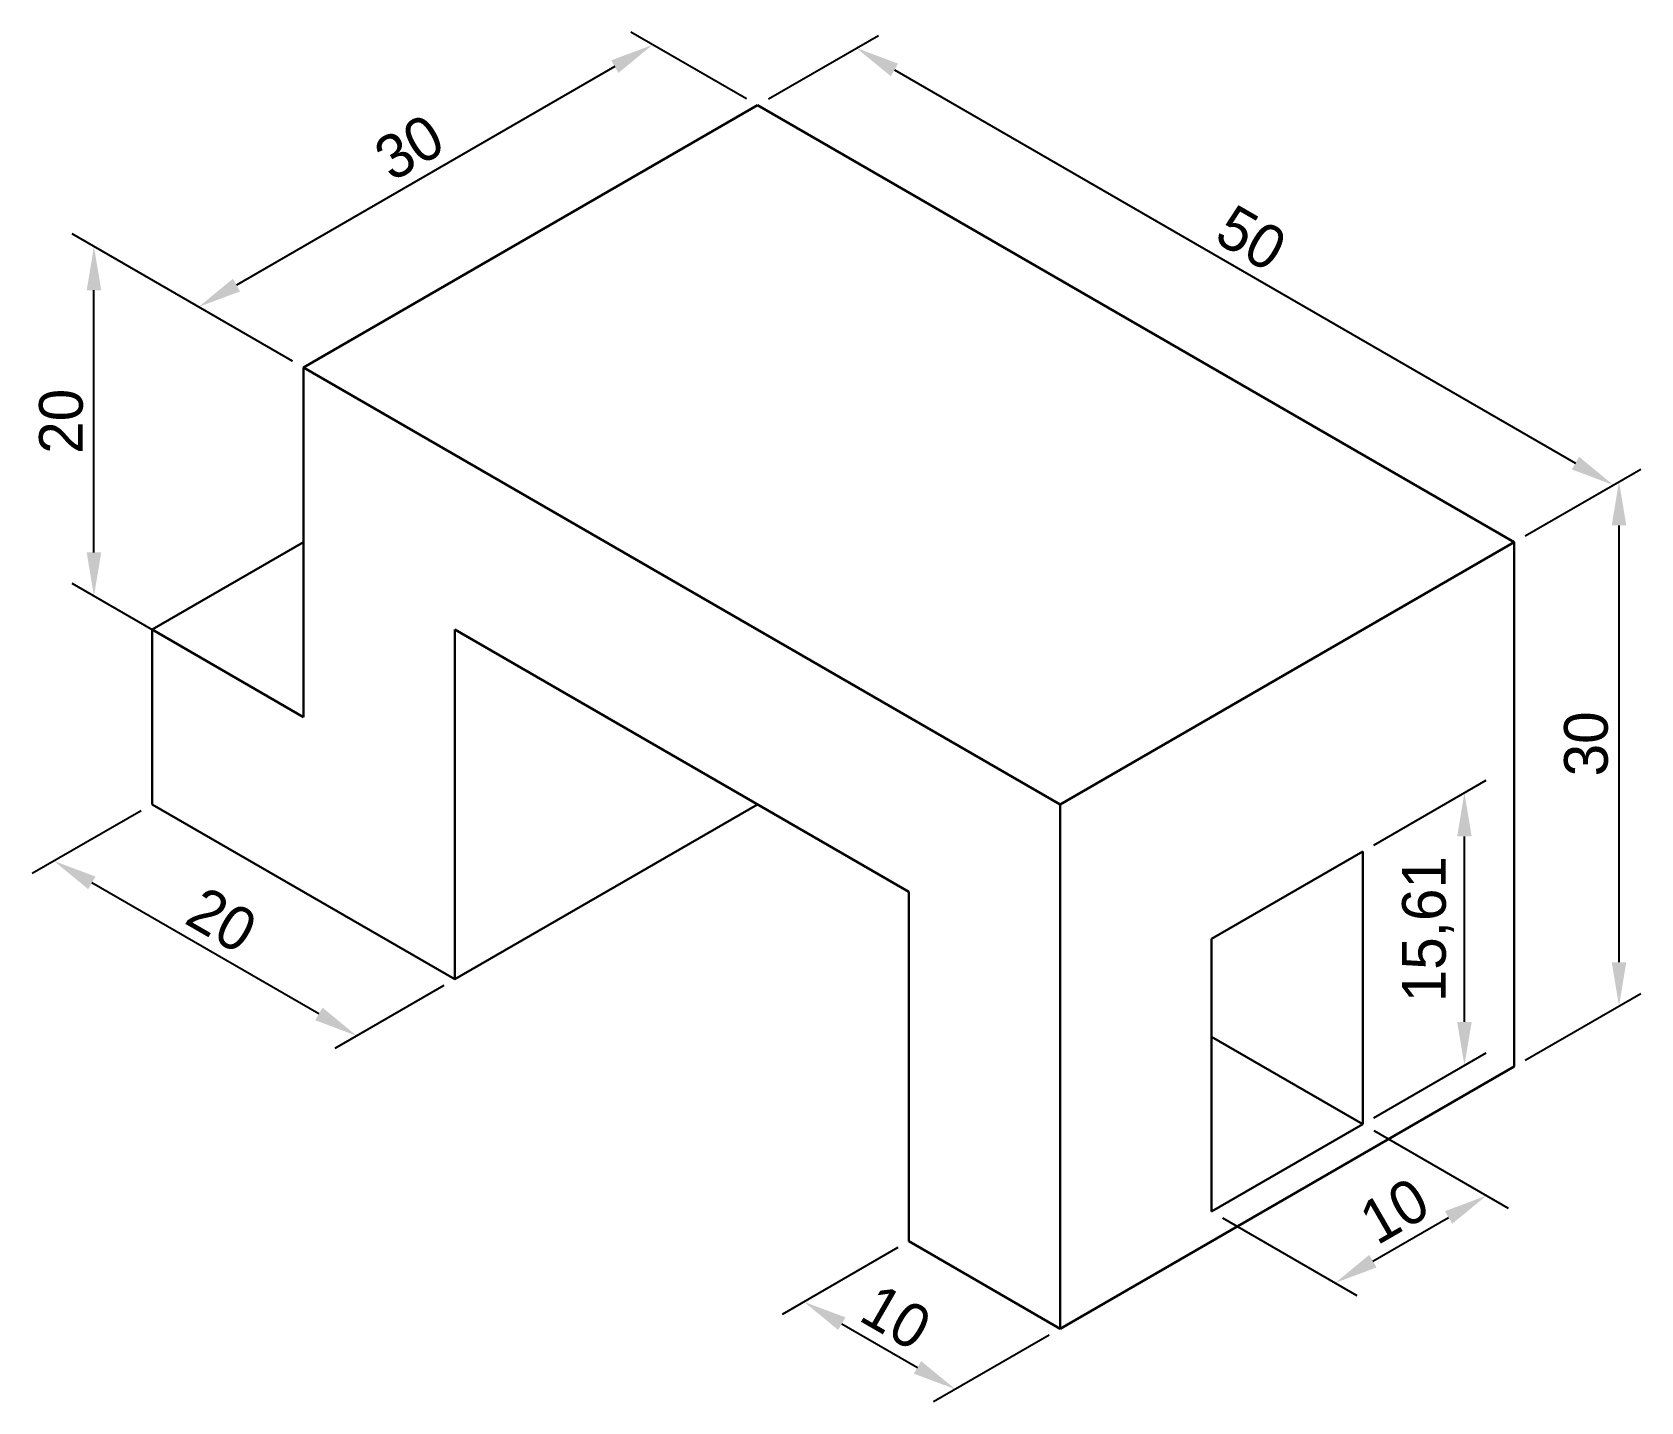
# Model space of a CAD drawing. Header units: millimetres. Extents: x -6.9 to 85.2, y -34.2 to 44.2.
import ezdxf

# ---------------------------------------------------------------- set-up
doc = ezdxf.new("R2010")
doc.units = ezdxf.units.MM
doc.layers.add('Layer1', color=7, linetype='Continuous', lineweight=30)
doc.layers.add('Layer2', color=5, linetype='Continuous')
doc.dimstyles.new('ISO-25', dxfattribs={"dimtxt": 2.5, "dimasz": 2.5, "dimexe": 1.25, "dimexo": 0.625, "dimtad": 1, "dimtxsty": 'Standard', "dimcen": 2.5, "dimadec": 0, "dimazin": 0, "dimtfac": 1, "dimtmove": 0, "dimatfit": 3, "dimfxl": 0, "dimarcsym": 0})

# ---------------------------------------------------------------- blocks, each defined once
blk = doc.blocks.new('*D2')
at = {"layer": 'Defpoints', "color": 0}
for p in [(77.942, 15), (83.942, -11.536), (77.942, -15)]:
    blk.add_point(p, dxfattribs=at)
at = {"layer": 'Layer2', "color": 0, "lineweight": -2}
for p, q in [((78.567, 15.361), (85.192, 19.186)), ((83.942, 15.964), (83.942, -9.036)), ((78.567, -14.639), (85.192, -10.814))]:
    blk.add_line(p, q, dxfattribs=at)
at = {"layer": 'Layer2', "color": 0}
for points in [[(83.526, 15.964), (84.359, 15.964), (83.942, 18.464)], [(83.526, -9.036), (84.359, -9.036), (83.942, -11.536)]]:
    blk.add_solid(points, dxfattribs=at)
at = {"layer": 'Layer2', "color": 0, "insert": (82.067, 3.464), "char_height": 2.5, "attachment_point": 5, "rotation": 90}
blk.add_mtext('30', dxfattribs=at)
blk = doc.blocks.new('*D3')
at = {"layer": 'Defpoints', "color": 0}
for p in [(43.301, -25), (51.962, -30), (45.965, -33.462)]:
    blk.add_point(p, dxfattribs=at)
at = {"layer": 'Layer2', "color": 0, "lineweight": -2}
for p, q in [((42.676, -25.361), (36.055, -29.184)), ((39.47, -29.712), (43.8, -32.212)), ((51.337, -30.361), (44.715, -34.184))]:
    blk.add_line(p, q, dxfattribs=at)
at = {"layer": 'Layer2', "color": 0}
for points in [[(39.678, -29.351), (39.262, -30.073), (37.305, -28.462)], [(44.008, -31.851), (43.592, -32.573), (45.965, -33.462)]]:
    blk.add_solid(points, dxfattribs=at)
at = {"layer": 'Layer2', "color": 0, "insert": (42.573, -29.338), "char_height": 2.5, "attachment_point": 5, "rotation": 330}
blk.add_mtext('10', dxfattribs=at)
blk = doc.blocks.new('*D5')
at = {"layer": 'Defpoints', "color": 0}
for p in [(0, 0), (-5.613, -3.24), (17.321, -10)]:
    blk.add_point(p, dxfattribs=at)
at = {"layer": 'Layer2', "color": 0, "lineweight": -2}
for p, q in [((-0.625, -0.361), (-6.863, -3.962)), ((9.543, -11.99), (-3.448, -4.49)), ((16.696, -10.361), (10.458, -13.962))]:
    blk.add_line(p, q, dxfattribs=at)
at = {"layer": 'Layer2', "color": 0}
for points in [[(-3.239, -4.13), (-3.656, -4.851), (-5.613, -3.24)], [(9.751, -11.63), (9.335, -12.351), (11.708, -13.24)]]:
    blk.add_solid(points, dxfattribs=at)
at = {"layer": 'Layer2', "color": 0, "insert": (3.985, -6.617), "char_height": 2.5, "attachment_point": 5, "rotation": 330}
blk.add_mtext('20', dxfattribs=at)
blk = doc.blocks.new('*D6')
at = {"layer": 'Defpoints', "color": 0}
for p in [(69.282, -18.299), (76.358, -22.385), (60.622, -23.299)]:
    blk.add_point(p, dxfattribs=at)
at = {"layer": 'Layer2', "color": 0, "lineweight": -2}
for p, q in [((69.907, -18.66), (77.608, -23.106)), ((61.247, -23.66), (68.948, -28.106)), ((69.863, -26.135), (74.193, -23.635))]:
    blk.add_line(p, q, dxfattribs=at)
at = {"layer": 'Layer2', "color": 0}
for points in [[(73.985, -23.274), (74.401, -23.995), (76.358, -22.385)], [(69.655, -25.774), (70.071, -26.495), (67.698, -27.385)]]:
    blk.add_solid(points, dxfattribs=at)
at = {"layer": 'Layer2', "color": 0, "insert": (71.09, -23.261), "char_height": 2.5, "attachment_point": 5, "rotation": 30.00001}
blk.add_mtext('10', dxfattribs=at)
blk = doc.blocks.new('*D7')
at = {"layer": 'Defpoints', "color": 0}
for p in [(75.096, 0.664), (69.282, -2.693), (69.282, -18.299)]:
    blk.add_point(p, dxfattribs=at)
at = {"layer": 'Layer2', "color": 0, "lineweight": -2}
for p, q in [((69.907, -2.332), (76.346, 1.385)), ((75.096, -12.442), (75.096, -1.836)), ((69.907, -17.938), (76.346, -14.221))]:
    blk.add_line(p, q, dxfattribs=at)
at = {"layer": 'Layer2', "color": 0}
for points in [[(74.68, -1.836), (75.513, -1.836), (75.096, 0.664)], [(74.68, -12.442), (75.513, -12.442), (75.096, -14.942)]]:
    blk.add_solid(points, dxfattribs=at)
at = {"layer": 'Layer2', "color": 0, "insert": (73.013, -7.139), "char_height": 2.5, "attachment_point": 5, "rotation": 90}
blk.add_mtext('15,61', dxfattribs=at)
blk = doc.blocks.new('*D8')
at = {"layer": 'Defpoints', "color": 0}
for p in [(34.641, 40), (2.663, 28.463), (8.66, 25)]:
    blk.add_point(p, dxfattribs=at)
at = {"layer": 'Layer2', "color": 0, "lineweight": -2}
for p, q in [((34.016, 40.361), (27.394, 44.184)), ((26.479, 42.213), (4.828, 29.713)), ((8.035, 25.361), (1.413, 29.184))]:
    blk.add_line(p, q, dxfattribs=at)
at = {"layer": 'Layer2', "color": 0}
for points in [[(26.27, 42.573), (26.687, 41.852), (28.644, 43.463)], [(4.62, 30.073), (5.036, 29.352), (2.663, 28.463)]]:
    blk.add_solid(points, dxfattribs=at)
at = {"layer": 'Layer2', "color": 0, "insert": (14.716, 37.586), "char_height": 2.5, "attachment_point": 5, "rotation": 30}
blk.add_mtext('30', dxfattribs=at)
blk = doc.blocks.new('*D9')
at = {"layer": 'Defpoints', "color": 0}
for p in [(34.641, 40), (83.616, 18.275), (77.942, 15)]:
    blk.add_point(p, dxfattribs=at)
at = {"layer": 'Layer2', "color": 0, "lineweight": -2}
for p, q in [((35.266, 40.361), (41.564, 43.997)), ((42.479, 42.025), (81.451, 19.525)), ((78.567, 15.361), (84.866, 18.997))]:
    blk.add_line(p, q, dxfattribs=at)
at = {"layer": 'Layer2', "color": 0}
for points in [[(42.688, 42.386), (42.271, 41.665), (40.314, 43.275)], [(81.659, 19.886), (81.242, 19.165), (83.616, 18.275)]]:
    blk.add_solid(points, dxfattribs=at)
at = {"layer": 'Layer2', "color": 0, "insert": (62.902, 32.399), "char_height": 2.5, "attachment_point": 5, "rotation": 330}
blk.add_mtext('50', dxfattribs=at)
blk = doc.blocks.new('*D12')
at = {"layer": 'Defpoints', "color": 0}
for p in [(-3.326, 31.92), (8.66, 25), (8.66, 5)]:
    blk.add_point(p, dxfattribs=at)
at = {"layer": 'Layer2', "color": 0, "lineweight": -2}
for p, q in [((8.035, 25.361), (-4.576, 32.642)), ((-3.326, 14.42), (-3.326, 29.42)), ((8.035, 5.361), (-4.576, 12.642))]:
    blk.add_line(p, q, dxfattribs=at)
at = {"layer": 'Layer2', "color": 0}
for points in [[(-3.743, 29.42), (-2.91, 29.42), (-3.326, 31.92)], [(-3.743, 14.42), (-2.91, 14.42), (-3.326, 11.92)]]:
    blk.add_solid(points, dxfattribs=at)
at = {"layer": 'Layer2', "color": 0, "insert": (-5.201, 21.92), "char_height": 2.5, "attachment_point": 5, "rotation": 90}
blk.add_mtext('20', dxfattribs=at)

msp = doc.modelspace()

# ---------------------------------------------------------------- linework, layer by layer
at = {"layer": 'Layer1'}
for p, q in [((34.641, 40), (8.66, 25)), ((77.942, 15), (34.641, 40)), ((51.962, 0), (8.66, 25)), ((8.66, 25), (8.66, 5)), ((0, 10), (8.66, 15)), ((51.962, 0), (77.942, 15)), ((77.942, -15), (77.942, 15)), ((8.66, 5), (0, 10)), ((0, 10), (0, 0)), ((17.321, -10), (17.321, 10)), ((17.321, 10), (43.301, -5)), ((0, 0), (17.321, -10)), ((51.962, -30), (51.962, 0)), ((17.321, -10), (34.641, 0)), ((60.622, -7.693), (69.282, -2.693)), ((69.282, -2.693), (69.282, -10)), ((43.301, -5), (43.301, -25)), ((60.622, -7.693), (60.622, -15)), ((69.282, -13.299), (69.282, -10)), ((60.622, -13.299), (69.282, -18.299)), ((69.282, -18.299), (69.282, -13.299)), ((51.962, -30), (77.942, -15)), ((60.622, -18.299), (60.622, -15)), ((60.622, -18.299), (60.622, -23.299)), ((60.622, -23.299), (69.282, -18.299)), ((43.301, -25), (51.962, -30))]:
    msp.add_line(p, q, dxfattribs=at)

# ---------------------------------------------------------------- dimensions: what is measured, and where the dimension line sits
at = {"layer": 'Layer2'}
for p1, p2, distance, picture, middle in [((34.641, 40), (8.66, 25), -5.997, '*D8', (14.716, 37.586)), ((34.641, 40), (77.942, 15), 5.673, '*D9', (62.902, 32.399)), ((8.66, 5), (8.66, 25), 11.987, '*D12', (-5.201, 21.92)), ((77.942, 15), (77.942, -15), 6, '*D2', (82.067, 3.464)), ((69.282, -18.299), (69.282, -2.693), -5.814, '*D7', (73.013, -7.139)), ((17.321, -10), (0, 0), 5.613, '*D5', (3.985, -6.617)), ((60.622, -23.299), (69.282, -18.299), -7.076, '*D6', (71.09, -23.261)), ((43.301, -25), (51.962, -30), -5.996, '*D3', (42.573, -29.338))]:
    dim = msp.add_aligned_dim(p1=p1, p2=p2, distance=distance, dimstyle='ISO-25', dxfattribs=at)
    dim.commit()
    dim.dimension.update_dxf_attribs({"geometry": picture, "text_midpoint": middle})

doc.saveas('drawing.dxf')
